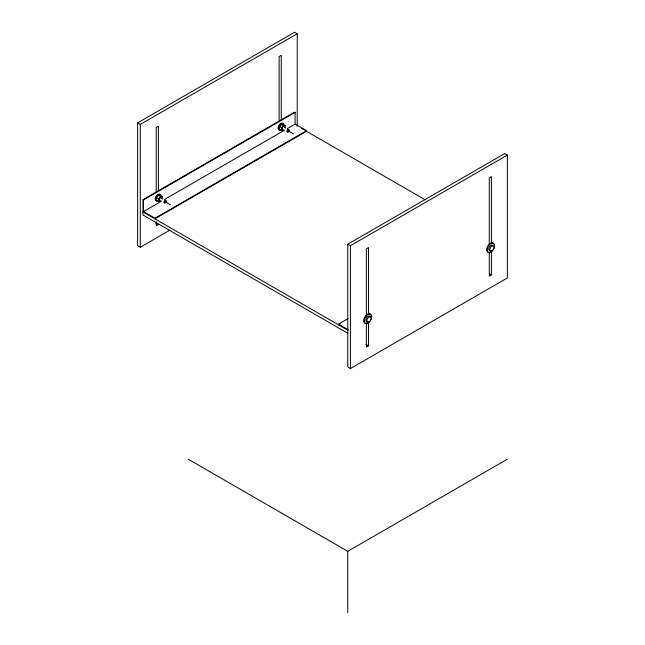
<?xml version="1.0" encoding="UTF-8"?>
<svg xmlns="http://www.w3.org/2000/svg" width="645" height="645" viewBox="0 0 645 645"><rect width="100%" height="100%" fill="white"/><g stroke="black" fill="none" stroke-linecap="round" stroke-linejoin="round"><path stroke-width="0.97" d="M160.508 201.482L158.67 201.321L156.542 200.087L156.542 197.636L158.38 195.338L160.226 195.508L162.355 196.733L162.355 199.192M158.67 201.321L158.67 198.862L160.508 196.572L162.355 196.733M283.397 130.532L281.559 130.371L279.43 129.137L279.43 126.686L281.268 124.388L283.115 124.558L285.243 125.783L285.243 128.242M281.559 130.371L281.559 127.912L283.397 125.622L285.243 125.783M169.933 230.136L140.296 247.253L137.635 245.713L137.635 122.856L294.572 32.25L297.232 33.782L297.232 126.436M137.635 122.856L140.296 124.396L297.232 33.782M347.816 333.28L142.956 215.003L142.956 199.644L294.572 112.109L295.104 112.415L295.104 124.09L306.544 130.693L306.544 131.306L154.921 218.84L154.921 218.228L306.544 130.693M142.956 199.644L143.488 199.95L295.104 112.415M143.488 199.95L143.488 211.625L161.782 201.055M164.394 199.547L284.647 130.121M287.259 128.613L295.104 124.09M347.768 244.181L504.704 153.575L507.365 155.106L507.365 277.963L350.428 368.569L347.768 367.037L347.768 244.181L350.428 245.713L507.365 155.106M340.205 323.798L338.456 324.806L338.456 324.193L348.042 318.654M368.521 321.774L368.521 345.841L366.392 347.075L366.392 323M491.409 250.832L491.409 274.891L489.281 276.125L489.281 252.05M188.171 459.175L347.768 551.322L507.365 459.175M301.546 128.419L303.287 129.427M304.827 130.314L425.329 199.886M281.268 124.388L283.397 125.622M288.186 130.846L293.507 133.918M279.43 126.686L281.559 127.912M489.41 273.738L491.409 274.891M158.38 195.338L160.508 196.572M165.297 201.796L170.619 204.868M156.542 197.636L158.67 198.862M143.488 211.625L154.921 218.228M338.456 324.193L348.26 329.853M142.956 211.931L347.865 330.232M155.719 222.985L158.38 224.525L156.251 225.75L156.251 221.743M365.86 344.309L368.521 345.841M491.409 243.81L491.409 176.609L489.281 177.835L489.281 244.028M368.521 314.752L368.521 247.559L366.392 248.785L366.392 315.977M350.428 245.713L350.428 368.569M347.768 551.322L347.768 612.75M281.268 120.486L281.268 55.285L279.14 56.518L279.14 121.703M158.38 191.428L158.38 126.235L156.251 127.46L156.251 192.653M140.296 124.396L140.296 247.253M365.594 323.306A5.265 3.04 -60 0 1 365.183 316.405A5.265 3.04 -60 0 1 371.052 315.316M367.457 322.806A5.265 3.04 -60 0 1 366.489 323.218M366.924 321.557A3.007 1.742 -60 0 1 366.691 317.606A3.007 1.742 -60 0 1 370.045 316.985M488.483 252.356A5.265 3.04 -60 0 1 488.08 245.455A5.265 3.04 -60 0 1 493.941 244.366M489.813 250.607A3.007 1.742 -60 0 1 489.579 246.664A3.007 1.742 -60 0 1 492.933 246.035M279.406 129.968A3.765 2.169 -60 0 1 279.116 125.041A3.765 2.169 -60 0 1 283.308 124.259M281.268 129.919A3.765 2.169 -60 0 1 278.608 128.387A3.765 2.169 -60 0 1 281.268 123.776A3.765 2.169 -60 0 1 283.929 125.315M280.736 126.089A1.508 0.871 -60 0 1 280.994 125.823M283.397 129.306A1.508 0.871 -60 0 1 282.333 128.694A1.508 0.871 -60 0 1 283.397 126.847A1.508 0.871 -60 0 1 284.461 127.46M156.517 200.917A3.765 2.169 -60 0 1 156.517 195.596A3.765 2.169 -60 0 1 160.508 195.951M158.38 200.869A3.765 2.169 -60 0 1 155.719 199.337A3.765 2.169 -60 0 1 158.38 194.726A3.765 2.169 -60 0 1 161.04 196.265M160.508 200.256A1.508 0.871 -60 0 1 159.444 199.644A1.508 0.871 -60 0 1 160.508 197.797A1.508 0.871 -60 0 1 161.573 198.41M368.948 322.411A5.265 3.04 -60 0 0 370.617 314.252A5.265 3.04 -60 0 0 364.385 319.775A5.265 3.04 -60 0 0 368.948 322.411M369.601 321.484A3.007 1.742 -60 0 0 370.553 316.816A3.007 1.742 -60 0 0 366.997 319.976A3.007 1.742 -60 0 0 369.601 321.484M491.837 251.461A5.265 3.04 -60 0 0 493.506 243.302A5.265 3.04 -60 0 0 487.281 248.825A5.265 3.04 -60 0 0 491.837 251.461M492.49 250.534A3.007 1.742 -60 0 0 493.441 245.866A3.007 1.742 -60 0 0 489.886 249.026A3.007 1.742 -60 0 0 492.49 250.534M288.194 131.717A1.508 0.871 -60 0 0 288.67 129.387A1.508 0.871 -60 0 0 286.896 130.959A1.508 0.871 -60 0 0 288.194 131.717M288.396 131.612A1.129 0.653 -60 0 0 288.75 129.863A1.129 0.653 -60 0 0 287.42 131.048A1.129 0.653 -60 0 0 288.396 131.612M165.305 202.667A1.508 0.871 -60 0 0 165.781 200.337A1.508 0.871 -60 0 0 163.999 201.909A1.508 0.871 -60 0 0 165.305 202.667M165.507 202.562A1.129 0.653 -60 0 0 165.862 200.813A1.129 0.653 -60 0 0 164.531 201.998A1.129 0.653 -60 0 0 165.507 202.562"/></g></svg>
